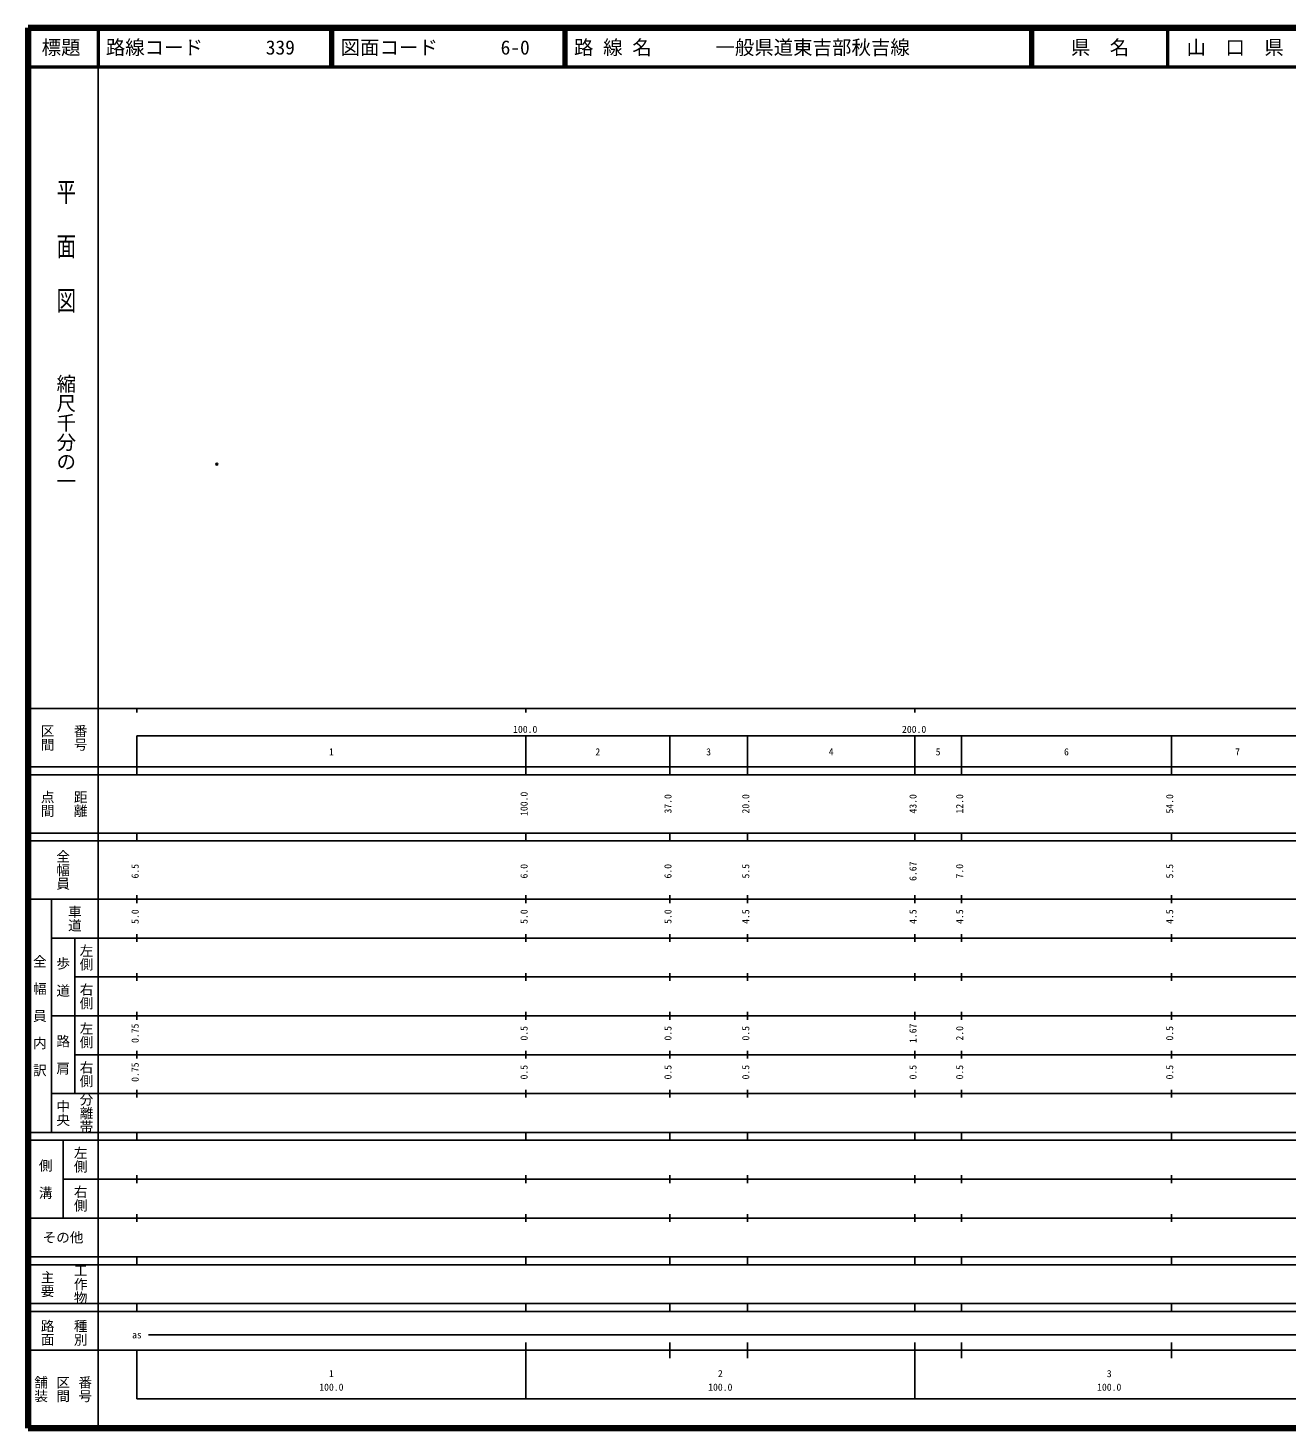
# Model space of a CAD drawing. Units: millimetres on the paper. Extents: x 40 to 680, y 20 to 380.
# Drawn here: x 40 to 363.7, y 20 to 380 of the extents above; entities that cross this region are included whole.
import ezdxf
from ezdxf.enums import TextEntityAlignment as Align

# ---------------------------------------------------------------- set-up
doc = ezdxf.new("R2010")
doc.units = ezdxf.units.MM
doc.header["$PDMODE"] = 32
doc.header["$PDSIZE"] = 0.5
doc.layers.add('M-OTRS', color=6, linetype='Continuous')
doc.layers.add('M-TTL-TXT', color=7, linetype='Continuous')
for name, color, linetype, lineweight in [('M-TTL', 2, 'Continuous', 140), ('M-TTL-BAND', 7, 'Continuous', 25), ('M-TTL-LINE', 7, 'Continuous', 50)]:
    doc.layers.add(name, color=color, linetype=linetype, lineweight=lineweight)
doc.styles.add('@ＭＳ ゴシック', font='')
doc.styles.add('ＭＳ ゴシック', font='')
doc.styles.get('@ＭＳ ゴシック').set_extended_font_data('@MS Gothic')
doc.styles.get('ＭＳ ゴシック').set_extended_font_data('MS Gothic')

msp = doc.modelspace()

# ---------------------------------------------------------------- linework, layer by layer
at = {"layer": 'M-OTRS'}
msp.add_point((88.53, 267.878), dxfattribs=at)
at = {"layer": 'M-TTL'}
for p, q in [((40, 380), (40, 20)), ((680, 380), (40, 380)), ((40, 20), (680, 20))]:
    msp.add_line(p, q, dxfattribs=at)
at = {"layer": 'M-TTL-BAND'}
for p, q in [((58, 370), (58, 20)), ((40, 205), (579, 205)), ((68, 205), (68, 204)), ((168, 205), (168, 204)), ((268, 205), (268, 204)), ((68, 198), (579, 198)), ((68, 198), (68, 188)), ((168, 188), (168, 198)), ((205, 188), (205, 198)), ((225, 188), (225, 198)), ((268, 188), (268, 198)), ((280, 188), (280, 198)), ((334, 188), (334, 198)), ((40, 190), (579, 190)), ((40, 188), (579, 188)), ((40, 173), (579, 173)), ((68, 171), (68, 173)), ((168, 171), (168, 173)), ((205, 171), (205, 173)), ((225, 171), (225, 173)), ((268, 171), (268, 173)), ((280, 171), (280, 173)), ((334, 171), (334, 173)), ((40, 171), (579, 171)), ((40, 156), (579, 156)), ((46, 96), (46, 156)), ((68, 155), (68, 157)), ((168, 155), (168, 157)), ((205, 155), (205, 157)), ((225, 155), (225, 157)), ((268, 155), (268, 157)), ((280, 155), (280, 157)), ((334, 155), (334, 157)), ((46, 146), (579, 146)), ((52, 146), (52, 106)), ((68, 145), (68, 147)), ((168, 145), (168, 147)), ((205, 145), (205, 147)), ((225, 145), (225, 147)), ((268, 145), (268, 147)), ((280, 145), (280, 147)), ((334, 145), (334, 147)), ((68, 135), (68, 137)), ((168, 135), (168, 137)), ((205, 135), (205, 137)), ((225, 135), (225, 137)), ((268, 135), (268, 137)), ((280, 135), (280, 137)), ((334, 135), (334, 137)), ((52, 136), (579, 136)), ((46, 126), (579, 126)), ((68, 125), (68, 127)), ((168, 125), (168, 127)), ((205, 125), (205, 127)), ((225, 125), (225, 127)), ((268, 125), (268, 127)), ((280, 125), (280, 127)), ((334, 125), (334, 127)), ((52, 116), (579, 116)), ((68, 115), (68, 117)), ((168, 115), (168, 117)), ((205, 115), (205, 117)), ((225, 115), (225, 117)), ((268, 115), (268, 117)), ((280, 115), (280, 117)), ((334, 115), (334, 117)), ((46, 106), (579, 106)), ((68, 105), (68, 107)), ((168, 105), (168, 107)), ((205, 105), (205, 107)), ((225, 105), (225, 107)), ((268, 105), (268, 107)), ((280, 105), (280, 107)), ((334, 105), (334, 107)), ((40, 96), (579, 96)), ((40, 94), (579, 94)), ((49, 94), (49, 74)), ((68, 94), (68, 96)), ((168, 94), (168, 96)), ((205, 94), (205, 96)), ((225, 94), (225, 96)), ((268, 94), (268, 96)), ((280, 94), (280, 96)), ((334, 94), (334, 96)), ((49, 84), (579, 84)), ((68, 83), (68, 85)), ((168, 83), (168, 85)), ((205, 83), (205, 85)), ((225, 83), (225, 85)), ((268, 83), (268, 85)), ((280, 83), (280, 85)), ((334, 83), (334, 85)), ((40, 74), (579, 74)), ((68, 73), (68, 75)), ((168, 73), (168, 75)), ((205, 73), (205, 75)), ((225, 73), (225, 75)), ((268, 73), (268, 75)), ((280, 73), (280, 75)), ((334, 73), (334, 75)), ((40, 64), (579, 64)), ((40, 62), (579, 62)), ((68, 62), (68, 64)), ((168, 62), (168, 64)), ((205, 62), (205, 64)), ((225, 62), (225, 64)), ((268, 62), (268, 64)), ((280, 62), (280, 64)), ((334, 62), (334, 64)), ((40, 52), (579, 52)), ((68, 50), (68, 52)), ((168, 50), (168, 52)), ((205, 50), (205, 52)), ((225, 50), (225, 52)), ((268, 50), (268, 52)), ((280, 50), (280, 52)), ((334, 50), (334, 52)), ((40, 50), (579, 50)), ((71, 44), (565, 44)), ((40, 40), (579, 40)), ((68, 40), (68, 27.5)), ((168, 27.5), (168, 42)), ((205, 38), (205, 42)), ((225, 38), (225, 42)), ((268, 27.5), (268, 42)), ((280, 38), (280, 42)), ((334, 38), (334, 42)), ((68, 27.5), (579, 27.5))]:
    msp.add_line(p, q, dxfattribs=at)
at = {"layer": 'M-TTL-LINE'}
for p, q in [((58, 380), (58, 370)), ((117.75, 380), (117.75, 370)), ((118.25, 380), (118.25, 370)), ((177.75, 380), (177.75, 370)), ((178.25, 380), (178.25, 370)), ((297.75, 380), (297.75, 370)), ((298.25, 380), (298.25, 370)), ((333, 380), (333, 370)), ((40, 370), (680, 370))]:
    msp.add_line(p, q, dxfattribs=at)

# ---------------------------------------------------------------- texts
at = {"layer": 'M-TTL-BAND', "style": '@ＭＳ ゴシック', "width": 1.4}
msp.add_text('平  面  図', height=3.666, rotation=270, dxfattribs=at).set_placement((49.777, 306.475), align=Align.MIDDLE_RIGHT)
at = {"layer": 'M-TTL-BAND', "style": '@ＭＳ ゴシック'}
msp.add_text('縮尺千分の一', height=3.666, rotation=270, dxfattribs=at).set_placement((49.777, 261.03), align=Align.MIDDLE_RIGHT)
for s, p in [('区間', (45, 197.5)), ('番号', (53.5, 197.5)), ('点間', (45, 180.5)), ('距離', (53.5, 180.5)), ('全幅員', (49, 163.5)), ('車道', (52, 151)), ('左側', (55, 141)), ('全\u3000幅\u3000員\u3000内\u3000訳', (43, 126)), ('歩\u3000道', (49, 136)), ('右側', (55, 131)), ('左側', (55, 121)), ('路\u3000肩', (49, 116)), ('右側', (55, 111)), ('分離帯', (55, 101)), ('中央', (49, 101)), ('左側', (53.5, 89)), ('側\u3000溝', (44.5, 84)), ('右側', (53.5, 79)), ('工作物', (53.5, 57)), ('主要', (45, 57)), ('路面', (45, 44.5)), ('種別', (53.5, 44.5)), ('舗装', (43.333, 30)), ('区間', (49, 30)), ('番号', (54.667, 30))]:
    msp.add_text(s, height=2.566, rotation=270, dxfattribs=at).set_placement(p, align=Align.MIDDLE_CENTER)
at = {"layer": 'M-TTL-BAND', "style": 'ＭＳ ゴシック'}
for s, p in [('100.0', (167.844, 198.195)), ('200.0', (267.844, 198.195)), ('1', (118, 192.405)), ('2', (186.5, 192.405)), ('3', (215, 192.405)), ('4', (246.5, 192.405)), ('5', (274, 192.405)), ('6', (307, 192.405)), ('7', (351, 192.405)), ('as', (68, 42.5)), ('1', (118, 32.523)), ('2', (218, 32.523)), ('3', (318, 32.523)), ('100.0', (118, 29.033)), ('100.0', (218, 29.033)), ('100.0', (318, 29.033))]:
    msp.add_text(s, height=1.833, dxfattribs=at).set_placement(p, align=Align.BOTTOM_CENTER)
for s, p in [('100.0', (169, 180.5)), ('37.0', (206, 180.5)), ('20.0', (226, 180.5)), ('43.0', (269, 180.5)), ('12.0', (281, 180.5)), ('54.0', (335, 180.5)), ('6.5', (69, 163.174)), ('6.0', (169, 163.174)), ('6.0', (206, 163.174)), ('5.5', (226, 163.174)), ('6.67', (269, 163.174)), ('7.0', (281, 163.174)), ('5.5', (335, 163.174)), ('5.0', (69, 151.5)), ('5.0', (169, 151.5)), ('5.0', (206, 151.5)), ('4.5', (226, 151.5)), ('4.5', (269, 151.5)), ('4.5', (281, 151.5)), ('4.5', (335, 151.5)), ('0.75', (69, 121.5)), ('0.5', (169, 121.5)), ('0.5', (206, 121.5)), ('0.5', (226, 121.5)), ('1.67', (269, 121.5)), ('2.0', (281, 121.5)), ('0.5', (335, 121.5)), ('0.75', (69, 111.5)), ('0.5', (169, 111.5)), ('0.5', (206, 111.5)), ('0.5', (226, 111.5)), ('0.5', (269, 111.5)), ('0.5', (281, 111.5)), ('0.5', (335, 111.5))]:
    msp.add_text(s, height=1.833, rotation=90, dxfattribs=at).set_placement(p, align=Align.BOTTOM_CENTER)
msp.add_text('その他', height=2.566, dxfattribs=at).set_placement((49, 69), align=Align.MIDDLE_CENTER)
at = {"layer": 'M-TTL-TXT', "style": 'ＭＳ ゴシック'}
for s, p in [('標題', (48.5, 375)), ('県\u3000名', (315.625, 375)), ('山\u3000口\u3000県', (350.375, 375))]:
    msp.add_text(s, height=3.666, dxfattribs=at).set_placement(p, align=Align.MIDDLE_CENTER)
for s, p in [('路線コード', (60, 375)), ('339', (101.142, 375)), ('図面コード', (120.38, 375)), ('6-0', (161.521, 375)), ('路 線 名', (180.38, 375)), ('一般県道東吉部秋吉線', (216.734, 375))]:
    msp.add_text(s, height=3.666, dxfattribs=at).set_placement(p, align=Align.MIDDLE_LEFT)

doc.saveas('drawing.dxf')
